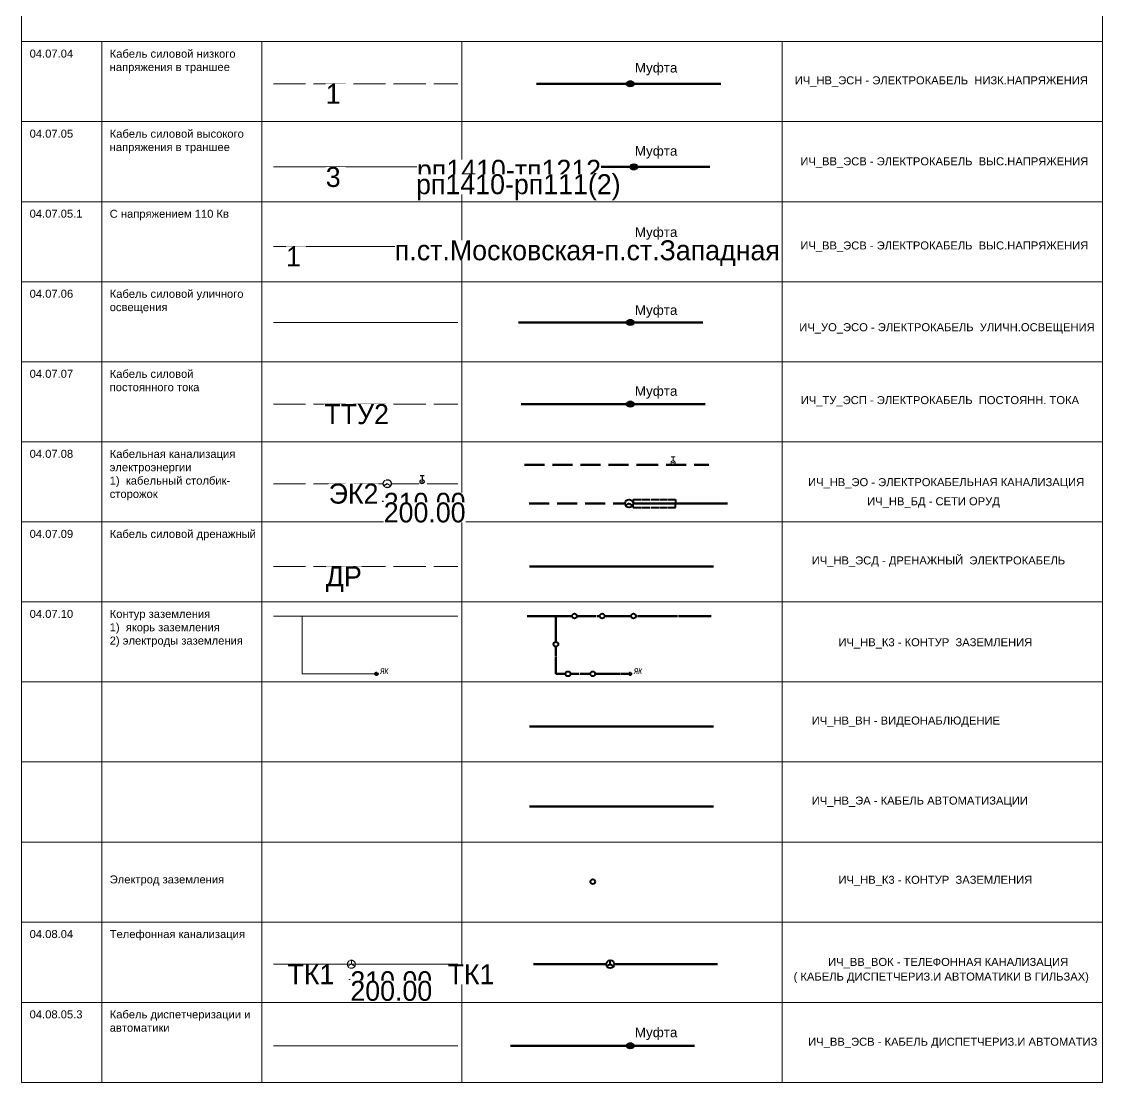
# Paper-space layout 'Электрика.' of a CAD drawing. Header units: metres. Extents: x -797 to -638, y 123 to 410.
# Drawn here: x -797 to -662, y 122.9 to 255.4 of the extents above; entities that cross this region are included whole.
import ezdxf
from ezdxf.enums import TextEntityAlignment as Align

# ---------------------------------------------------------------- set-up
doc = ezdxf.new("R2018")
doc.units = ezdxf.units.M
doc.set_wipeout_variables(frame=1)
for name, pattern in [('ACAD_ISO07W100', [3, 0, -3]), ('DOT', [0.5, 0, -0.5]), ('T_03.LINE', [1, 1, 0]), ('T_04.07.04', [5, 4, -1]), ('T_04.07.07', [5, 4, -1]), ('T_04.07.08', [5, 4, -1]), ('T_04.07.09', [5, 4, -1]), ('T_04.LINE', [1, 1, 0]), ('ИЧ_04.07.08', [6, 2.5, -1, 2.5]), ('ИЧ_04.07.10', [5, 5, 0])]:
    doc.linetypes.add(name, pattern=pattern)
for name, color, linetype, lineweight in [('01_Оформление', 7, 'Continuous', 20), ('17_Кабель Силовой', 10, 'Continuous', 20), ('18_Кабель Связи', 92, 'Continuous', 20), ('ИЧ_ВВ_ВОК', 10, 'Continuous', 60), ('ИЧ_ВВ_ЭСВ', 10, 'Continuous', 60), ('ИЧ_НВ_БД', 10, 'Continuous', 60), ('ИЧ_НВ_ВН', 10, 'Continuous', 60), ('ИЧ_НВ_К3', 10, 'Continuous', 60), ('ИЧ_НВ_ЭА', 10, 'Continuous', 60), ('ИЧ_НВ_ЭО', 10, 'Continuous', 60), ('ИЧ_НВ_ЭП', 10, 'Continuous', 60), ('ИЧ_НВ_ЭСД', 10, 'Continuous', 60), ('ИЧ_НВ_ЭСН', 10, 'Continuous', 60), ('ИЧ_ТУ_ЭСП', 10, 'Continuous', 60), ('ИЧ_УО_ЭСО', 10, 'Continuous', 60), ('Оформление трассы', 7, 'Continuous', 20)]:
    doc.layers.add(name, color=color, linetype=linetype, lineweight=lineweight)
doc.styles.get("Standard").update_dxf_attribs({"font": 'isocpeur.ttf', "width": 1.1})
doc.styles.add('Д-431', font='ARIALNI.TTF')
doc.styles.add('Р-131', font='ARIALN.TTF')
doc.styles.add('Т-132', font='arial.ttf')
doc.linetypes.add('T_04.07.05', pattern='A,4,-0.5,["•",Р-131,S=0.7,R=90,X=0.34,Y=-0.14],-0.5', length=5)
doc.linetypes.add('T_04.07.06', pattern='A,4,-0.5,["%%D",Р-131,S=1.2,R=0,X=-0.3,Y=-1],-0.5', length=5)
doc.linetypes.add('T_04.07.10', pattern='A,4,-0.5,["|",Р-131,S=0.5,R=0,X=-0.07,Y=-0.18],0,["|",Р-131,S=0.5,R=60,X=0.12,Y=-0.15],0.01,["|",Р-131,S=0.5,R=300,X=-0.2,Y=-0.02],-0.5', length=5.01)
doc.linetypes.add('T_04.08.04', pattern='A,4,-0.5,["|",Р-131,S=0.8,R=320,X=-0.27,Y=-0.14],0,["%%D",Р-131,S=0.7,R=0,X=-0.44,Y=-0.3],0.01,["%%D",Р-131,S=0.7,R=0,X=0.06,Y=-0.85],-0.5', length=5.01)
doc.linetypes.add('T_04.08.06', pattern='A,4,-0.55,["•",Р-131,S=0.7,R=90,X=0.3,Y=-0.14],-0.5,["•",Р-131,S=0.7,R=90,X=0.3,Y=-0.14],-0.5,["•",Р-131,S=0.7,R=90,X=0.3,Y=-0.14],-0.45', length=6)
doc.linetypes.add('ИЧ_04.07.06', pattern='A,5,-0.4,[133,ltypeshp.shx,S=0.3,R=0,X=0,Y=0],-1', length=6.4)
doc.linetypes.add('ИЧ_04.08.04', pattern='A,5,-0.8,[133,ltypeshp.shx,S=0.1,R=0,X=-0.495,Y=0.405],1e-06,[130,ltypeshp.shx,S=0.6,R=-45,X=0,Y=0],1e-06,[133,ltypeshp.shx,S=0.1,R=0,X=0.305,Y=-0.395],-0.8', length=6.600002)

# ---------------------------------------------------------------- blocks, each defined once
blk = doc.blocks.new('T_03.32.01')
at = {"color": 0, "linetype": 'ACAD_ISO07W100', "lineweight": 0}
blk.add_wipeout([(0.25, 0), (0.22, 0.12), (0.12, 0.22), (0, 0.25), (-0.13, 0.22), (-0.22, 0.12), (-0.25, 0), (-0.22, -0.13), (-0.13, -0.22), (0, -0.25), (0.12, -0.22), (0.22, -0.13)], dxfattribs=at)
at = {"linetype": 'T_03.LINE', "lineweight": -2}
h = blk.add_hatch(color=0, dxfattribs=at)
h.dxf.hatch_style = 1
h.paths.add_polyline_path([(0.05, 0, 1), (-0.05, 0, 1)])
at = {"color": 0, "linetype": 'T_03.LINE', "lineweight": -2}
blk.add_circle((0, 0), 0.25, dxfattribs=at)
at = {"color": 0, "linetype": 'T_03.LINE', "lineweight": 0}
blk.add_circle((0, 0), 0.05, dxfattribs=at)
blk = doc.blocks.new('*U274')
at = {"color": 0}
blk.add_blockref('T_03.32.01', (0, 0), dxfattribs=at)
at = {"color": 0, "linetype": 'T_04.LINE', "lineweight": -2}
for points in [[(-0.25, 0.75), (0.25, 0.75)], [(0, 0.75), (0, 0.25)]]:
    blk.add_lwpolyline(points, dxfattribs=at)
blk = doc.blocks.new('*U275')
at = {"linetype": 'T_04.LINE', "lineweight": -2}
h = blk.add_hatch(color=256, dxfattribs=at)
h.dxf.hatch_style = 1
h.paths.add_polyline_path([(-0.2, 0, 1), (0.2, 0, 1)])
blk.add_circle((0, 0), 0.2, dxfattribs=at)
at = {"color": 7, "linetype": 'T_04.LINE', "lineweight": -2, "style": 'Д-431'}
blk.add_text('як', height=0.9, dxfattribs=at).set_placement((0.46, 0))
blk = doc.blocks.new('*U276')
blk.add_wipeout([(-0.15, -0.26), (-0.12, -0.27), (-0.09, -0.29), (-0.06, -0.29), (-0.03, -0.3), (0, -0.3), (0.03, -0.3), (0.06, -0.29), (0.09, -0.29), (0.12, -0.28), (0.14, -0.26), (0.17, -0.25), (0.19, -0.23), (0.22, -0.21), (0.24, -0.19), (0.25, -0.16), (0.27, -0.13), (0.28, -0.11), (0.29, -0.08), (0.3, -0.05), (0.3, -0.02), (0.3, 0.01), (0.3, 0.04), (0.29, 0.07), (0.28, 0.1), (0.27, 0.13), (0.26, 0.16), (0.24, 0.18), (0.22, 0.2), (0.2, 0.23), (0.17, 0.24), (0.15, 0.26), (0.12, 0.27), (0.09, 0.29), (0.06, 0.29), (0.03, 0.3), (0, 0.3), (-0.03, 0.3), (-0.06, 0.29), (-0.09, 0.29), (-0.12, 0.28), (-0.14, 0.26), (-0.17, 0.25), (-0.19, 0.23), (-0.22, 0.21), (-0.24, 0.19), (-0.25, 0.16), (-0.27, 0.13), (-0.28, 0.11), (-0.29, 0.08), (-0.3, 0.05), (-0.3, 0.02), (-0.3, -0.01), (-0.3, -0.04), (-0.29, -0.07), (-0.28, -0.1), (-0.27, -0.13), (-0.26, -0.16), (-0.24, -0.18), (-0.22, -0.2), (-0.2, -0.23), (-0.17, -0.24)])
at = {"lineweight": -2}
blk.add_circle((0, 0), 0.3, dxfattribs=at)
blk = doc.blocks.new('*U277')
blk.add_wipeout([(-0.15, -0.26), (-0.12, -0.27), (-0.09, -0.29), (-0.06, -0.29), (-0.03, -0.3), (0, -0.3), (0.03, -0.3), (0.06, -0.29), (0.09, -0.29), (0.12, -0.28), (0.14, -0.26), (0.17, -0.25), (0.19, -0.23), (0.22, -0.21), (0.24, -0.19), (0.25, -0.16), (0.27, -0.13), (0.28, -0.11), (0.29, -0.08), (0.3, -0.05), (0.3, -0.02), (0.3, 0.01), (0.3, 0.04), (0.29, 0.07), (0.28, 0.1), (0.27, 0.13), (0.26, 0.16), (0.24, 0.18), (0.22, 0.2), (0.2, 0.23), (0.17, 0.24), (0.15, 0.26), (0.12, 0.27), (0.09, 0.29), (0.06, 0.29), (0.03, 0.3), (0, 0.3), (-0.03, 0.3), (-0.06, 0.29), (-0.09, 0.29), (-0.12, 0.28), (-0.14, 0.26), (-0.17, 0.25), (-0.19, 0.23), (-0.22, 0.21), (-0.24, 0.19), (-0.25, 0.16), (-0.27, 0.13), (-0.28, 0.11), (-0.29, 0.08), (-0.3, 0.05), (-0.3, 0.02), (-0.3, -0.01), (-0.3, -0.04), (-0.29, -0.07), (-0.28, -0.1), (-0.27, -0.13), (-0.26, -0.16), (-0.24, -0.18), (-0.22, -0.2), (-0.2, -0.23), (-0.17, -0.24)])
at = {"lineweight": -2}
blk.add_circle((0, 0), 0.3, dxfattribs=at)
blk = doc.blocks.new('*U278')
blk.add_wipeout([(-0.15, -0.26), (-0.12, -0.27), (-0.09, -0.29), (-0.06, -0.29), (-0.03, -0.3), (0, -0.3), (0.03, -0.3), (0.06, -0.29), (0.09, -0.29), (0.12, -0.28), (0.14, -0.26), (0.17, -0.25), (0.19, -0.23), (0.22, -0.21), (0.24, -0.19), (0.25, -0.16), (0.27, -0.13), (0.28, -0.11), (0.29, -0.08), (0.3, -0.05), (0.3, -0.02), (0.3, 0.01), (0.3, 0.04), (0.29, 0.07), (0.28, 0.1), (0.27, 0.13), (0.26, 0.16), (0.24, 0.18), (0.22, 0.2), (0.2, 0.23), (0.17, 0.24), (0.15, 0.26), (0.12, 0.27), (0.09, 0.29), (0.06, 0.29), (0.03, 0.3), (0, 0.3), (-0.03, 0.3), (-0.06, 0.29), (-0.09, 0.29), (-0.12, 0.28), (-0.14, 0.26), (-0.17, 0.25), (-0.19, 0.23), (-0.22, 0.21), (-0.24, 0.19), (-0.25, 0.16), (-0.27, 0.13), (-0.28, 0.11), (-0.29, 0.08), (-0.3, 0.05), (-0.3, 0.02), (-0.3, -0.01), (-0.3, -0.04), (-0.29, -0.07), (-0.28, -0.1), (-0.27, -0.13), (-0.26, -0.16), (-0.24, -0.18), (-0.22, -0.2), (-0.2, -0.23), (-0.17, -0.24)])
at = {"lineweight": -2}
blk.add_circle((0, 0), 0.3, dxfattribs=at)
blk = doc.blocks.new('*U279')
blk.add_wipeout([(-0.15, -0.26), (-0.12, -0.27), (-0.09, -0.29), (-0.06, -0.29), (-0.03, -0.3), (0, -0.3), (0.03, -0.3), (0.06, -0.29), (0.09, -0.29), (0.12, -0.28), (0.14, -0.26), (0.17, -0.25), (0.19, -0.23), (0.22, -0.21), (0.24, -0.19), (0.25, -0.16), (0.27, -0.13), (0.28, -0.11), (0.29, -0.08), (0.3, -0.05), (0.3, -0.02), (0.3, 0.01), (0.3, 0.04), (0.29, 0.07), (0.28, 0.1), (0.27, 0.13), (0.26, 0.16), (0.24, 0.18), (0.22, 0.2), (0.2, 0.23), (0.17, 0.24), (0.15, 0.26), (0.12, 0.27), (0.09, 0.29), (0.06, 0.29), (0.03, 0.3), (0, 0.3), (-0.03, 0.3), (-0.06, 0.29), (-0.09, 0.29), (-0.12, 0.28), (-0.14, 0.26), (-0.17, 0.25), (-0.19, 0.23), (-0.22, 0.21), (-0.24, 0.19), (-0.25, 0.16), (-0.27, 0.13), (-0.28, 0.11), (-0.29, 0.08), (-0.3, 0.05), (-0.3, 0.02), (-0.3, -0.01), (-0.3, -0.04), (-0.29, -0.07), (-0.28, -0.1), (-0.27, -0.13), (-0.26, -0.16), (-0.24, -0.18), (-0.22, -0.2), (-0.2, -0.23), (-0.17, -0.24)])
at = {"lineweight": -2}
blk.add_circle((0, 0), 0.3, dxfattribs=at)
blk = doc.blocks.new('*U280')
blk.add_wipeout([(-0.15, -0.26), (-0.12, -0.27), (-0.09, -0.29), (-0.06, -0.29), (-0.03, -0.3), (0, -0.3), (0.03, -0.3), (0.06, -0.29), (0.09, -0.29), (0.12, -0.28), (0.14, -0.26), (0.17, -0.25), (0.19, -0.23), (0.22, -0.21), (0.24, -0.19), (0.25, -0.16), (0.27, -0.13), (0.28, -0.11), (0.29, -0.08), (0.3, -0.05), (0.3, -0.02), (0.3, 0.01), (0.3, 0.04), (0.29, 0.07), (0.28, 0.1), (0.27, 0.13), (0.26, 0.16), (0.24, 0.18), (0.22, 0.2), (0.2, 0.23), (0.17, 0.24), (0.15, 0.26), (0.12, 0.27), (0.09, 0.29), (0.06, 0.29), (0.03, 0.3), (0, 0.3), (-0.03, 0.3), (-0.06, 0.29), (-0.09, 0.29), (-0.12, 0.28), (-0.14, 0.26), (-0.17, 0.25), (-0.19, 0.23), (-0.22, 0.21), (-0.24, 0.19), (-0.25, 0.16), (-0.27, 0.13), (-0.28, 0.11), (-0.29, 0.08), (-0.3, 0.05), (-0.3, 0.02), (-0.3, -0.01), (-0.3, -0.04), (-0.29, -0.07), (-0.28, -0.1), (-0.27, -0.13), (-0.26, -0.16), (-0.24, -0.18), (-0.22, -0.2), (-0.2, -0.23), (-0.17, -0.24)])
at = {"lineweight": -2}
blk.add_circle((0, 0), 0.3, dxfattribs=at)
blk = doc.blocks.new('*U281')
blk.add_wipeout([(-0.15, -0.26), (-0.12, -0.27), (-0.09, -0.29), (-0.06, -0.29), (-0.03, -0.3), (0, -0.3), (0.03, -0.3), (0.06, -0.29), (0.09, -0.29), (0.12, -0.28), (0.14, -0.26), (0.17, -0.25), (0.19, -0.23), (0.22, -0.21), (0.24, -0.19), (0.25, -0.16), (0.27, -0.13), (0.28, -0.11), (0.29, -0.08), (0.3, -0.05), (0.3, -0.02), (0.3, 0.01), (0.3, 0.04), (0.29, 0.07), (0.28, 0.1), (0.27, 0.13), (0.26, 0.16), (0.24, 0.18), (0.22, 0.2), (0.2, 0.23), (0.17, 0.24), (0.15, 0.26), (0.12, 0.27), (0.09, 0.29), (0.06, 0.29), (0.03, 0.3), (0, 0.3), (-0.03, 0.3), (-0.06, 0.29), (-0.09, 0.29), (-0.12, 0.28), (-0.14, 0.26), (-0.17, 0.25), (-0.19, 0.23), (-0.22, 0.21), (-0.24, 0.19), (-0.25, 0.16), (-0.27, 0.13), (-0.28, 0.11), (-0.29, 0.08), (-0.3, 0.05), (-0.3, 0.02), (-0.3, -0.01), (-0.3, -0.04), (-0.29, -0.07), (-0.28, -0.1), (-0.27, -0.13), (-0.26, -0.16), (-0.24, -0.18), (-0.22, -0.2), (-0.2, -0.23), (-0.17, -0.24)])
at = {"lineweight": -2}
blk.add_circle((0, 0), 0.3, dxfattribs=at)
blk = doc.blocks.new('*U283')
blk.add_wipeout([(-0.15, -0.26), (-0.12, -0.27), (-0.09, -0.29), (-0.06, -0.29), (-0.03, -0.3), (0, -0.3), (0.03, -0.3), (0.06, -0.29), (0.09, -0.29), (0.12, -0.28), (0.14, -0.26), (0.17, -0.25), (0.19, -0.23), (0.22, -0.21), (0.24, -0.19), (0.25, -0.16), (0.27, -0.13), (0.28, -0.11), (0.29, -0.08), (0.3, -0.05), (0.3, -0.02), (0.3, 0.01), (0.3, 0.04), (0.29, 0.07), (0.28, 0.1), (0.27, 0.13), (0.26, 0.16), (0.24, 0.18), (0.22, 0.2), (0.2, 0.23), (0.17, 0.24), (0.15, 0.26), (0.12, 0.27), (0.09, 0.29), (0.06, 0.29), (0.03, 0.3), (0, 0.3), (-0.03, 0.3), (-0.06, 0.29), (-0.09, 0.29), (-0.12, 0.28), (-0.14, 0.26), (-0.17, 0.25), (-0.19, 0.23), (-0.22, 0.21), (-0.24, 0.19), (-0.25, 0.16), (-0.27, 0.13), (-0.28, 0.11), (-0.29, 0.08), (-0.3, 0.05), (-0.3, 0.02), (-0.3, -0.01), (-0.3, -0.04), (-0.29, -0.07), (-0.28, -0.1), (-0.27, -0.13), (-0.26, -0.16), (-0.24, -0.18), (-0.22, -0.2), (-0.2, -0.23), (-0.17, -0.24)])
at = {"lineweight": -2}
blk.add_circle((0, 0), 0.3, dxfattribs=at)
blk = doc.blocks.new('ИГО_ОРУД')
at = {"color": 0, "linetype": 'Continuous', "lineweight": -2}
for q in [(-0.43, -0.25), (0.43, -0.25)]:
    blk.add_line((0, 0), q, dxfattribs=at)
blk.add_circle((0, 0), 0.5, dxfattribs=at)
blk.add_wipeout([(0.5, 0), (0.5, 0.05), (0.49, 0.1), (0.48, 0.15), (0.46, 0.19), (0.44, 0.24), (0.42, 0.28), (0.39, 0.32), (0.35, 0.35), (0.32, 0.39), (0.28, 0.42), (0.24, 0.44), (0.19, 0.46), (0.15, 0.48), (0.1, 0.49), (0.05, 0.5), (0, 0.5), (-0.05, 0.5), (-0.1, 0.49), (-0.15, 0.48), (-0.19, 0.46), (-0.24, 0.44), (-0.28, 0.42), (-0.32, 0.39), (-0.35, 0.35), (-0.39, 0.32), (-0.42, 0.28), (-0.44, 0.24), (-0.46, 0.19), (-0.48, 0.15), (-0.49, 0.1), (-0.5, 0.05), (-0.5, 0), (-0.5, -0.05), (-0.49, -0.1), (-0.48, -0.15), (-0.46, -0.19), (-0.44, -0.24), (-0.42, -0.28), (-0.39, -0.32), (-0.35, -0.35), (-0.32, -0.39), (-0.28, -0.42), (-0.24, -0.44), (-0.19, -0.46), (-0.15, -0.48), (-0.1, -0.49), (-0.05, -0.5), (0, -0.5), (0.05, -0.5), (0.1, -0.49), (0.15, -0.48), (0.19, -0.46), (0.24, -0.44), (0.28, -0.42), (0.32, -0.39), (0.35, -0.35), (0.39, -0.32), (0.42, -0.28), (0.44, -0.24), (0.46, -0.19), (0.48, -0.15), (0.49, -0.1), (0.5, -0.05)], dxfattribs=at)
for q in [(-0.43, -0.25), (0.43, -0.25)]:
    blk.add_line((0, 0), q, dxfattribs=at)
blk.add_circle((0, 0), 0.5, dxfattribs=at)
blk = doc.blocks.new('*U288')
h = blk.add_hatch(color=0)
h.dxf.hatch_style = 1
edge = h.paths.add_edge_path()
edge.add_ellipse((0, 0), major_axis=(-0.461, 0), ratio=0.627069, start_angle=0, end_angle=360)
at = {"color": 0}
blk.add_ellipse((0, 0), major_axis=(-0.461, 0), ratio=0.627069, dxfattribs=at)
blk = doc.blocks.new('*U289')
h = blk.add_hatch(color=0)
h.dxf.hatch_style = 1
edge = h.paths.add_edge_path()
edge.add_ellipse((0, 0), major_axis=(-0.461, 0), ratio=0.627069, start_angle=0, end_angle=360)
at = {"color": 0}
blk.add_ellipse((0, 0), major_axis=(-0.461, 0), ratio=0.627069, dxfattribs=at)
blk = doc.blocks.new('*U290')
h = blk.add_hatch(color=0)
h.dxf.hatch_style = 1
edge = h.paths.add_edge_path()
edge.add_ellipse((0, 0), major_axis=(-0.461, 0), ratio=0.627069, start_angle=0, end_angle=360)
at = {"color": 0}
blk.add_ellipse((0, 0), major_axis=(-0.461, 0), ratio=0.627069, dxfattribs=at)
blk = doc.blocks.new('*U291')
h = blk.add_hatch(color=0)
h.dxf.hatch_style = 1
edge = h.paths.add_edge_path()
edge.add_ellipse((0, 0), major_axis=(-0.461, 0), ratio=0.627069, start_angle=0, end_angle=360)
at = {"color": 0}
blk.add_ellipse((0, 0), major_axis=(-0.461, 0), ratio=0.627069, dxfattribs=at)
blk = doc.blocks.new('*U292')
h = blk.add_hatch(color=0)
h.dxf.hatch_style = 1
edge = h.paths.add_edge_path()
edge.add_ellipse((0, 0), major_axis=(-0.461, 0), ratio=0.627069, start_angle=0, end_angle=360)
at = {"color": 0}
blk.add_ellipse((0, 0), major_axis=(-0.461, 0), ratio=0.627069, dxfattribs=at)
blk = doc.blocks.new('*U192')
at = {"color": 0, "linetype": 'T_04.LINE', "lineweight": -2, "flags": 106}
blk.add_attdef('1', text='', height=0.9, dxfattribs=at).set_placement((0, 0), align=Align.MIDDLE_CENTER)
blk = doc.blocks.new('*U193')
at = {"color": 0, "linetype": 'T_04.LINE', "lineweight": -2, "flags": 106}
blk.add_attdef('1', text='', height=0.9, dxfattribs=at).set_placement((0, 0), align=Align.MIDDLE_CENTER)
blk = doc.blocks.new('*U194')
at = {"color": 0, "linetype": 'T_04.LINE', "lineweight": -2, "flags": 106}
blk.add_attdef('1', text='', height=0.9, dxfattribs=at).set_placement((0, 0), align=Align.MIDDLE_CENTER)
blk = doc.blocks.new('*U195')
at = {"color": 0, "linetype": 'T_04.LINE', "lineweight": -2, "flags": 106}
blk.add_attdef('1', text='', height=0.9, dxfattribs=at).set_placement((0, 0), align=Align.MIDDLE_CENTER)
blk = doc.blocks.new('T_04.01.09')
at = {"color": 0, "linetype": 'DOT', "lineweight": 0, "ltscale": 10}
blk.add_wipeout([(-0.1, 0.49), (-0.19, 0.46), (-0.28, 0.42), (-0.35, 0.35), (-0.42, 0.28), (-0.46, 0.19), (-0.49, 0.1), (-0.5, 0), (-0.49, -0.1), (-0.46, -0.19), (-0.42, -0.28), (-0.35, -0.35), (-0.28, -0.42), (-0.19, -0.46), (-0.1, -0.49), (0, -0.5), (0.1, -0.49), (0.19, -0.46), (0.28, -0.42), (0.35, -0.35), (0.42, -0.28), (0.46, -0.19), (0.49, -0.1), (0.5, 0), (0.49, 0.1), (0.46, 0.19), (0.42, 0.28), (0.35, 0.35), (0.28, 0.42), (0.19, 0.46), (0.1, 0.49), (0, 0.5)], dxfattribs=at)
at = {"color": 0, "linetype": 'T_04.LINE', "lineweight": -2}
blk.add_lwpolyline([(0.43, -0.25), (0, 0), (-0.43, -0.25)], dxfattribs=at)
blk.add_circle((0, 0), 0.5, dxfattribs=at)
blk = doc.blocks.new('*U196')
at = {"color": 0, "linetype": 'T_04.LINE', "lineweight": -2}
blk.add_line((-0.64, -2.19), (2.86, -2.19), dxfattribs=at)
at = {"color": 0, "linetype": 'T_04.LINE', "lineweight": -2, "oblique": 10, "flags": 104}
for tag, p in [('Z', (-0.44, -1.14)), ('Z1', (-0.44, -2.34)), ('Z2', (-0.44, -3.39)), ('Z3', (-0.44, -4.44))]:
    blk.add_attdef(tag, text='', height=0.9, dxfattribs=at).set_placement(p, align=Align.TOP_LEFT)
at = {"color": 0, "linetype": 'T_04.LINE', "lineweight": -2}
blk.add_blockref('T_04.01.09', (0, 0), dxfattribs=at)
blk = doc.blocks.new('*U197')
at = {"color": 0, "linetype": 'T_04.LINE', "lineweight": -2}
for points in [[(-0.25, 0.75), (0.25, 0.75)], [(0, 0.75), (0, 0.25)]]:
    blk.add_lwpolyline(points, dxfattribs=at)
at = {"color": 0}
blk.add_blockref('T_03.32.01', (0, 0), dxfattribs=at)
blk = doc.blocks.new('*U198')
at = {"linetype": 'T_04.LINE', "lineweight": -2}
h = blk.add_hatch(color=256, dxfattribs=at)
h.dxf.hatch_style = 1
h.paths.add_polyline_path([(-0.2, 0, 1), (0.2, 0, 1)])
blk.add_circle((0, 0), 0.2, dxfattribs=at)
at = {"color": 7, "linetype": 'T_04.LINE', "lineweight": -2, "style": 'Д-431'}
blk.add_text('як', height=0.9, dxfattribs=at).set_placement((0.46, 0))
blk = doc.blocks.new('*U199')
at = {"color": 0, "linetype": 'T_04.LINE', "lineweight": -2, "flags": 106}
blk.add_attdef('1', text='', height=0.9, dxfattribs=at).set_placement((0, 0), align=Align.MIDDLE_CENTER)
blk = doc.blocks.new('*U200')
at = {"color": 0, "linetype": 'T_04.LINE', "lineweight": -2, "flags": 106}
blk.add_attdef('1', text='', height=0.9, dxfattribs=at).set_placement((0, 0), align=Align.MIDDLE_CENTER)
blk = doc.blocks.new('*U201')
at = {"color": 0, "linetype": 'T_04.LINE', "lineweight": -2, "flags": 106}
blk.add_attdef('1', text='', height=0.9, dxfattribs=at).set_placement((0, 0), align=Align.MIDDLE_CENTER)
blk = doc.blocks.new('*U202')
at = {"color": 0, "linetype": 'T_04.LINE', "lineweight": -2, "flags": 106}
blk.add_attdef('1', text='', height=0.9, dxfattribs=at).set_placement((0, 0), align=Align.MIDDLE_CENTER)
blk = doc.blocks.new('*U203')
at = {"color": 0, "linetype": 'T_04.LINE', "lineweight": -2, "flags": 106}
blk.add_attdef('1', text='', height=0.9, dxfattribs=at).set_placement((0, 0), align=Align.MIDDLE_CENTER)
blk = doc.blocks.new('*U238')
at = {"layer": '01_Оформление'}
for p, q in [((-0.82, 90.02), (-0.82, 0.02)), ((24.18, 90.02), (24.18, 0.02))]:
    blk.add_line(p, q, dxfattribs=at)
at = {"layer": '17_Кабель Силовой', "linetype": 'T_04.07.04', "flags": 128}
blk.add_lwpolyline([(0.65, 84.76), (23.65, 84.76)], dxfattribs=at)
at = {"layer": '17_Кабель Силовой', "linetype": 'T_04.07.05', "flags": 128}
for points in [[(0.65, 74.37), (23.65, 74.37)], [(0.65, 64.44), (23.65, 64.44)]]:
    blk.add_lwpolyline(points, dxfattribs=at)
at = {"layer": '17_Кабель Силовой', "linetype": 'T_04.07.06', "flags": 128}
blk.add_lwpolyline([(0.65, 54.93), (23.65, 54.93)], dxfattribs=at)
at = {"layer": '17_Кабель Силовой', "linetype": 'T_04.07.07', "flags": 128}
blk.add_lwpolyline([(0.65, 44.74), (23.65, 44.74)], dxfattribs=at)
at = {"layer": '17_Кабель Силовой', "linetype": 'T_04.07.08'}
blk.add_lwpolyline([(0.65, 34.8), (14.85, 34.8), (23.65, 34.8)], dxfattribs=at)
at = {"layer": '17_Кабель Силовой', "linetype": 'T_04.07.09', "flags": 128}
blk.add_lwpolyline([(0.65, 24.47), (23.65, 24.47)], dxfattribs=at)
at = {"layer": '17_Кабель Силовой', "linetype": 'T_04.07.10'}
blk.add_lwpolyline([(0.65, 18.26), (4.24, 18.26), (23.65, 18.26)], dxfattribs=at)
at = {"layer": '17_Кабель Силовой', "linetype": 'T_04.07.10', "flags": 128}
blk.add_lwpolyline([(4.24, 18.26), (4.24, 11.04), (13.5, 11.04)], dxfattribs=at)
ref = blk.add_blockref('*U192', (7.17, 84.76))
lines = blk.add_mtext('1', dxfattribs={"color": 0, "linetype": 'T_04.LINE', "lineweight": -2, "insert": (7.17, 84.76), "char_height": 2.5, "attachment_point": 1, "bg_fill": 3, "box_fill_scale": 1, "bg_fill_color": 256, "bg_fill_transparency": 0})
ref.add_attrib('1', '', (7.17, 84.76), dxfattribs={"flags": 104}).embed_mtext(lines)
ref = blk.add_blockref('*U193', (7.17, 74.37))
lines = blk.add_mtext('3', dxfattribs={"color": 0, "linetype": 'T_04.LINE', "lineweight": -2, "insert": (7.17, 74.37), "char_height": 2.5, "attachment_point": 1, "bg_fill": 3, "box_fill_scale": 1, "bg_fill_color": 256, "bg_fill_transparency": 0})
ref.add_attrib('1', '', (7.17, 74.37), dxfattribs={"flags": 104}).embed_mtext(lines)
ref = blk.add_blockref('*U199', (18.56, 75.26))
lines = blk.add_mtext('рп1410-тп1212', dxfattribs={"color": 0, "linetype": 'T_04.LINE', "lineweight": -2, "insert": (18.56, 75.26), "char_height": 2.5, "attachment_point": 1, "bg_fill": 3, "box_fill_scale": 1, "bg_fill_color": 256, "bg_fill_transparency": 0})
ref.add_attrib('1', '', (18.56, 75.26), dxfattribs={"flags": 104}).embed_mtext(lines)
ref = blk.add_blockref('*U200', (18.45, 73.46))
lines = blk.add_mtext('рп1410-рп111(2)', dxfattribs={"color": 0, "linetype": 'T_04.LINE', "lineweight": -2, "insert": (18.45, 73.46), "char_height": 2.5, "attachment_point": 1, "bg_fill": 3, "box_fill_scale": 1, "bg_fill_color": 256, "bg_fill_transparency": 0})
ref.add_attrib('1', '', (18.45, 73.46), dxfattribs={"flags": 104}).embed_mtext(lines)
ref = blk.add_blockref('*U194', (15.8, 65.21))
lines = blk.add_mtext('п.ст.Московская-п.ст.Западная', dxfattribs={"color": 0, "linetype": 'T_04.LINE', "lineweight": -2, "insert": (15.8, 65.21), "char_height": 2.5, "attachment_point": 1, "bg_fill": 3, "box_fill_scale": 1, "bg_fill_color": 256, "bg_fill_transparency": 0})
ref.add_attrib('1', '', (15.8, 65.21), dxfattribs={"flags": 104}).embed_mtext(lines)
ref = blk.add_blockref('*U195', (2.21, 64.44))
lines = blk.add_mtext('1', dxfattribs={"color": 0, "linetype": 'T_04.LINE', "lineweight": -2, "insert": (2.21, 64.44), "char_height": 2.5, "attachment_point": 1, "bg_fill": 3, "box_fill_scale": 1, "bg_fill_color": 256, "bg_fill_transparency": 0})
ref.add_attrib('1', '', (2.21, 64.44), dxfattribs={"flags": 104}).embed_mtext(lines)
ref = blk.add_blockref('*U201', (6.99, 44.74))
lines = blk.add_mtext('ТТУ2', dxfattribs={"color": 0, "linetype": 'T_04.LINE', "lineweight": -2, "insert": (6.99, 44.74), "char_height": 2.5, "attachment_point": 1, "bg_fill": 3, "box_fill_scale": 1, "bg_fill_color": 256, "bg_fill_transparency": 0})
ref.add_attrib('1', '', (6.99, 44.74), dxfattribs={"flags": 104}).embed_mtext(lines)
ref = blk.add_blockref('*U203', (7.18, 24.47))
lines = blk.add_mtext('ДР', dxfattribs={"color": 0, "linetype": 'T_04.LINE', "lineweight": -2, "insert": (7.18, 24.47), "char_height": 2.5, "attachment_point": 1, "bg_fill": 3, "box_fill_scale": 1, "bg_fill_color": 256, "bg_fill_transparency": 0})
ref.add_attrib('1', '', (7.18, 24.47), dxfattribs={"flags": 104}).embed_mtext(lines)
blk.add_blockref('*U198', (13.5, 11.04))
ref = blk.add_blockref('*U196', (14.85, 34.8))
lines = blk.add_mtext('210.00', dxfattribs={"color": 0, "linetype": 'T_04.LINE', "lineweight": -2, "insert": (14.41, 33.66), "char_height": 2.5, "attachment_point": 1, "bg_fill": 3, "box_fill_scale": 1, "bg_fill_color": 256, "bg_fill_transparency": 0})
ref.add_attrib('Z', '', (14.41, 33.66), dxfattribs={"flags": 104}).embed_mtext(lines)
lines = blk.add_mtext('200.00', dxfattribs={"color": 0, "linetype": 'T_04.LINE', "lineweight": -2, "insert": (14.41, 32.46), "char_height": 2.5, "attachment_point": 1, "bg_fill": 3, "box_fill_scale": 1, "bg_fill_color": 256, "bg_fill_transparency": 0})
ref.add_attrib('Z1', '', (14.41, 32.46), dxfattribs={"flags": 104}).embed_mtext(lines)
blk.add_blockref('*U197', (19.2, 35.05))
ref = blk.add_blockref('*U202', (7.54, 34.8), dxfattribs=dict(rotation=0.009079183171744191))
lines = blk.add_mtext('ЭК2', dxfattribs={"color": 0, "linetype": 'T_04.LINE', "lineweight": -2, "insert": (7.54, 34.8), "char_height": 2.5, "attachment_point": 1, "rotation": 0.0091, "bg_fill": 3, "box_fill_scale": 1, "bg_fill_color": 256, "bg_fill_transparency": 0})
ref.add_attrib('1', '', (7.54, 34.8), dxfattribs={"flags": 38}).embed_mtext(lines)
blk = doc.blocks.new('*U237')
at = {"layer": '01_Оформление', "char_height": 1, "width": 18, "attachment_point": 1, "style": 'Т-132'}
for s, insert in [('ЛЭП низкого напряжения на  столбах ', (0.82, 83.84)), ('Переход от воздушных ЛЭП к кабельным подземным ЛЭП', (0.82, 73.84)), ('Кабель силовой низкого напряжения в траншее', (0.82, 58.84)), ('Кабель силовой высокого напряжения в траншее', (0.82, 48.84)), ('C напряжением 110 Кв', (0.82, 38.84)), ('Кабель силовой уличного освещения', (0.82, 28.84)), ('Кабель силовой постоянного тока', (0.82, 18.84)), ('Кабельная канализация электроэнергии \\P1)  кабельный столбик- сторожок', (0.82, 8.84)), ('Кабель силовой дренажный', (0.82, -1.16))]:
    blk.add_mtext(s, dxfattribs=dict(at, insert=insert))
blk = doc.blocks.new('ИГО_Связь')
at = {"color": 0, "linetype": 'Continuous', "lineweight": -2}
for q in [(0, 0.5), (-0.43, -0.25), (0.43, -0.25)]:
    blk.add_line((0, 0), q, dxfattribs=at)
blk.add_circle((0, 0), 0.5, dxfattribs=at)
blk.add_wipeout([(0.5, 0), (0.5, 0.05), (0.49, 0.1), (0.48, 0.15), (0.46, 0.19), (0.44, 0.24), (0.42, 0.28), (0.39, 0.32), (0.35, 0.35), (0.32, 0.39), (0.28, 0.42), (0.24, 0.44), (0.19, 0.46), (0.15, 0.48), (0.1, 0.49), (0.05, 0.5), (0, 0.5), (-0.05, 0.5), (-0.1, 0.49), (-0.15, 0.48), (-0.19, 0.46), (-0.24, 0.44), (-0.28, 0.42), (-0.32, 0.39), (-0.35, 0.35), (-0.39, 0.32), (-0.42, 0.28), (-0.44, 0.24), (-0.46, 0.19), (-0.48, 0.15), (-0.49, 0.1), (-0.5, 0.05), (-0.5, 0), (-0.5, -0.05), (-0.49, -0.1), (-0.48, -0.15), (-0.46, -0.19), (-0.44, -0.24), (-0.42, -0.28), (-0.39, -0.32), (-0.35, -0.35), (-0.32, -0.39), (-0.28, -0.42), (-0.24, -0.44), (-0.19, -0.46), (-0.15, -0.48), (-0.1, -0.49), (-0.05, -0.5), (0, -0.5), (0.05, -0.5), (0.1, -0.49), (0.15, -0.48), (0.19, -0.46), (0.24, -0.44), (0.28, -0.42), (0.32, -0.39), (0.35, -0.35), (0.39, -0.32), (0.42, -0.28), (0.44, -0.24), (0.46, -0.19), (0.48, -0.15), (0.49, -0.1), (0.5, -0.05)], dxfattribs=at)
for q in [(0, 0.5), (-0.43, -0.25), (0.43, -0.25)]:
    blk.add_line((0, 0), q, dxfattribs=at)
blk.add_circle((0, 0), 0.5, dxfattribs=at)
blk = doc.blocks.new('*U372')
h = blk.add_hatch(color=0)
h.dxf.hatch_style = 1
edge = h.paths.add_edge_path()
edge.add_ellipse((0, 0), major_axis=(-0.461, 0), ratio=0.627069, start_angle=0, end_angle=360)
at = {"color": 0}
blk.add_ellipse((0, 0), major_axis=(-0.461, 0), ratio=0.627069, dxfattribs=at)
blk = doc.blocks.new('*U374')
at = {"color": 0, "linetype": 'T_04.LINE', "lineweight": -2, "flags": 106}
blk.add_attdef('ТК', text='', height=0.9, dxfattribs=at).set_placement((0, 0), align=Align.MIDDLE_CENTER)
blk = doc.blocks.new('*U375')
at = {"color": 0, "linetype": 'T_04.LINE', "lineweight": -2, "flags": 106}
blk.add_attdef('ТК', text='', height=0.9, dxfattribs=at).set_placement((0, 0), align=Align.MIDDLE_CENTER)
blk = doc.blocks.new('T_04.01.10')
at = {"color": 0, "linetype": 'DOT', "lineweight": 0, "ltscale": 10}
blk.add_wipeout([(-0.1, 0.49), (-0.19, 0.46), (-0.28, 0.42), (-0.35, 0.35), (-0.42, 0.28), (-0.46, 0.19), (-0.49, 0.1), (-0.5, 0), (-0.49, -0.1), (-0.46, -0.19), (-0.42, -0.28), (-0.35, -0.35), (-0.28, -0.42), (-0.19, -0.46), (-0.1, -0.49), (0, -0.5), (0.1, -0.49), (0.19, -0.46), (0.28, -0.42), (0.35, -0.35), (0.42, -0.28), (0.46, -0.19), (0.49, -0.1), (0.5, 0), (0.49, 0.1), (0.46, 0.19), (0.42, 0.28), (0.35, 0.35), (0.28, 0.42), (0.19, 0.46), (0.1, 0.49), (0, 0.5)], dxfattribs=at)
at = {"color": 0, "linetype": 'T_04.LINE', "lineweight": -2}
for points in [[(0, 0), (-0.43, -0.25)], [(0, 0.5), (0, 0)], [(0.43, -0.25), (0, 0)]]:
    blk.add_lwpolyline(points, dxfattribs=at)
blk.add_circle((0, 0), 0.5, dxfattribs=at)
blk = doc.blocks.new('*U376')
at = {"color": 0, "linetype": 'T_04.LINE', "lineweight": -2}
blk.add_line((-0.33, -1.91), (3.17, -1.91), dxfattribs=at)
at = {"color": 0, "linetype": 'T_04.LINE', "lineweight": -2, "oblique": 10, "flags": 104}
for tag, p in [('Z', (-0.13, -0.86)), ('Z1', (-0.13, -2.06)), ('Z2', (-0.13, -3.11)), ('Z3', (-0.13, -4.16))]:
    blk.add_attdef(tag, text='', height=0.9, dxfattribs=at).set_placement(p, align=Align.TOP_LEFT)
at = {"color": 0, "linetype": 'T_04.LINE', "lineweight": -2}
blk.add_blockref('T_04.01.10', (0, 0), dxfattribs=at)
blk = doc.blocks.new('*U373')
at = {"linetype": 'T_04.08.06', "flags": 128}
blk.add_lwpolyline([(1.47, 4.58), (24.47, 4.58)], dxfattribs=at)
at = {"lineweight": 20}
ref = blk.add_blockref('*U376', (11.19, 14.76), dxfattribs=at)
lines = blk.add_mtext('210.00', dxfattribs={"color": 0, "linetype": 'T_04.LINE', "lineweight": -2, "insert": (11.06, 13.89), "char_height": 2.5, "attachment_point": 1, "bg_fill": 3, "box_fill_scale": 1, "bg_fill_color": 256, "bg_fill_transparency": 0})
ref.add_attrib('Z', '', (11.06, 13.89), dxfattribs={"flags": 104}).embed_mtext(lines)
lines = blk.add_mtext('200.00', dxfattribs={"color": 0, "linetype": 'T_04.LINE', "lineweight": -2, "insert": (11.06, 12.69), "char_height": 2.5, "attachment_point": 1, "bg_fill": 3, "box_fill_scale": 1, "bg_fill_color": 256, "bg_fill_transparency": 0})
ref.add_attrib('Z1', '', (11.06, 12.69), dxfattribs={"flags": 104}).embed_mtext(lines)
ref = blk.add_blockref('*U375', (3.21, 14.76), dxfattribs=at)
lines = blk.add_mtext('ТК1', dxfattribs={"color": 0, "linetype": 'T_04.LINE', "lineweight": -2, "insert": (3.21, 14.76), "char_height": 2.5, "attachment_point": 1, "bg_fill": 3, "box_fill_scale": 1, "bg_fill_color": 256, "bg_fill_transparency": 0})
ref.add_attrib('ТК', '', (3.21, 14.76), dxfattribs={"flags": 104}).embed_mtext(lines)
ref = blk.add_blockref('*U374', (23.21, 14.76), dxfattribs=at)
lines = blk.add_mtext('ТК1', dxfattribs={"color": 0, "linetype": 'T_04.LINE', "lineweight": -2, "insert": (23.21, 14.76), "char_height": 2.5, "attachment_point": 1, "bg_fill": 3, "box_fill_scale": 1, "bg_fill_color": 256, "bg_fill_transparency": 0})
ref.add_attrib('ТК', '', (23.21, 14.76), dxfattribs={"flags": 104}).embed_mtext(lines)
at = {"linetype": 'T_04.08.04'}
blk.add_lwpolyline([(1.47, 14.76), (11.19, 14.76), (24.47, 14.76)], dxfattribs=at)

psp = doc.layouts.new('Электрика.')

# ---------------------------------------------------------------- linework, layer by layer
at = {"layer": '01_Оформление'}
for p, q in [((-662.03, 367.95), (-662.03, 122.92)), ((-797.03, 307.95), (-797.03, 122.92)), ((-797.03, 252.95), (-662.03, 252.95)), ((-787.03, 252.95), (-787.03, 122.92)), ((-702.03, 252.95), (-702.03, 122.92)), ((-797.03, 242.95), (-662.03, 242.95)), ((-797.03, 232.95), (-662.03, 232.95)), ((-797.03, 222.95), (-662.03, 222.95)), ((-797.03, 212.95), (-662.03, 212.95)), ((-797.03, 202.95), (-662.03, 202.95)), ((-797.03, 192.95), (-662.03, 192.95)), ((-797.03, 182.95), (-662.03, 182.95)), ((-797.03, 172.95), (-662.03, 172.95)), ((-797.03, 152.95), (-662.03, 152.95)), ((-797.03, 142.95), (-662.03, 142.95)), ((-797.03, 142.95), (-662.03, 142.95)), ((-797.03, 132.92), (-662.03, 132.92)), ((-797.03, 122.92), (-662.03, 122.92))]:
    psp.add_line(p, q, dxfattribs=at)
at = {"layer": 'ИЧ_ВВ_ВОК', "linetype": 'ИЧ_04.08.04'}
psp.add_lwpolyline([(-733.1, 137.68), (-723.38, 137.68), (-710.1, 137.68)], dxfattribs=at)
at = {"layer": 'ИЧ_ВВ_ЭСВ', "flags": 128}
for points in [[(-734.06, 237.29), (-711.06, 237.29)], [(-733.96, 227.36), (-710.96, 227.36)], [(-735.96, 127.5), (-712.96, 127.5)]]:
    psp.add_lwpolyline(points, dxfattribs=at)
at = {"layer": 'ИЧ_НВ_БД', "linetype": 'ИЧ_04.07.08'}
psp.add_lwpolyline([(-733.62, 195.25), (-721.15, 195.25)], dxfattribs=at)
at = {"layer": 'ИЧ_НВ_БД'}
psp.add_lwpolyline([(-721.15, 195.25), (-708.85, 195.25)], dxfattribs=at)
at = {"layer": 'ИЧ_НВ_К3', "linetype": 'ИЧ_04.07.10'}
psp.add_lwpolyline([(-733.88, 181.18), (-730.29, 181.18), (-710.88, 181.18)], dxfattribs=at)
at = {"layer": 'ИЧ_НВ_К3', "linetype": 'ИЧ_04.07.10', "flags": 128}
psp.add_lwpolyline([(-730.29, 181.18), (-730.29, 173.96), (-721.02, 173.96)], dxfattribs=at)
at = {"layer": 'ИЧ_НВ_ЭА', "flags": 128}
psp.add_lwpolyline([(-733.6, 157.39), (-710.6, 157.39)], dxfattribs=at)
at = {"layer": 'ИЧ_НВ_ЭО', "linetype": 'ИЧ_04.07.08'}
psp.add_lwpolyline([(-734.21, 200.08), (-720.01, 200.08), (-711.21, 200.08)], dxfattribs=at)
at = {"layer": 'ИЧ_НВ_ЭП', "linetype": 'T_04.LINE', "lineweight": 40}
for p, q in [((-720.65, 195.75), (-720.65, 195.25)), ((-720.65, 195.75), (-715.36, 195.75)), ((-715.36, 195.75), (-715.36, 195.25)), ((-720.65, 194.75), (-720.65, 195.25)), ((-720.65, 194.75), (-715.36, 194.75)), ((-715.36, 194.75), (-715.36, 195.25))]:
    psp.add_line(p, q, dxfattribs=at)
at = {"layer": 'ИЧ_НВ_ЭСД', "flags": 128}
psp.add_lwpolyline([(-733.6, 187.39), (-710.6, 187.39)], dxfattribs=at)
at = {"layer": 'ИЧ_НВ_ЭСН', "flags": 128}
psp.add_lwpolyline([(-732.71, 247.68), (-709.71, 247.68)], dxfattribs=at)
at = {"layer": 'ИЧ_ТУ_ЭСП', "flags": 128}
psp.add_lwpolyline([(-734.65, 207.66), (-711.65, 207.66)], dxfattribs=at)
at = {"layer": 'ИЧ_УО_ЭСО', "linetype": 'ИЧ_04.07.06', "flags": 128}
psp.add_lwpolyline([(-734.95, 217.86), (-711.95, 217.86)], dxfattribs=at)

# ---------------------------------------------------------------- block references
at = {"layer": '01_Оформление'}
psp.add_blockref('*U237', (-786.85, 193.1), dxfattribs=at)
at = {"layer": 'ИЧ_ВВ_ЭСВ', "rotation": 180}
for name, p in [('*U289', (-720.55, 237.29)), ('*U290', (-721, 227.36)), ('*U372', (-721, 127.5))]:
    psp.add_blockref(name, p, dxfattribs=at)
at = {"layer": 'ИЧ_НВ_К3', "lineweight": 20}
psp.add_blockref('*U275', (-721.02, 173.96), dxfattribs=at)
at = {"layer": 'ИЧ_НВ_К3', "lineweight": 40}
psp.add_blockref('*U283', (-725.69, 147.99), dxfattribs=at)
at = {"layer": 'ИЧ_НВ_ЭСН', "rotation": 180}
psp.add_blockref('*U288', (-721, 247.68), dxfattribs=at)
at = {"layer": 'ИЧ_ТУ_ЭСП', "rotation": 180}
psp.add_blockref('*U292', (-721, 207.66), dxfattribs=at)
at = {"layer": 'ИЧ_УО_ЭСО', "linetype": 'ИЧ_04.07.06', "rotation": 180}
psp.add_blockref('*U291', (-721, 217.86), dxfattribs=at)

# ---------------------------------------------------------------- texts
at = {"layer": '01_Оформление', "char_height": 1, "attachment_point": 1, "style": 'Т-132'}
for s, insert, width in [('04.07.04', (-796.03, 251.95), 8), ('04.07.05', (-796.03, 241.95), 8), ('04.07.05.1', (-796.03, 231.95), 8), ('04.07.06', (-796.03, 221.95), 8), ('04.07.07', (-796.03, 211.95), 8), ('04.07.08', (-796.03, 201.95), 8), ('04.07.09', (-796.03, 191.95), 8), ('04.07.10', (-796.03, 181.95), 8), ('Контур заземления\\P1)  якорь заземления\\P2) электроды заземления', (-786.03, 181.95), 18), ('04.08.04', (-796.03, 141.95), 8), ('Телефонная канализация', (-786.03, 141.95), 18), ('04.08.05.3', (-796.03, 131.92), 8), ('Кабель диспетчеризации и автоматики', (-786.03, 131.92), 18)]:
    psp.add_mtext(s, dxfattribs=dict(at, insert=insert, width=width))
at = {"layer": '01_Оформление', "insert": (-786.03, 148.78), "char_height": 1, "attachment_point": 1, "style": 'Т-132'}
psp.add_mtext('Электрод заземления', dxfattribs=at)
at = {"layer": 'ИЧ_ВВ_ВОК', "linetype": 'ИЧ_04.08.04', "style": 'Т-132'}
for s, p in [('ИЧ_ВВ_ВОК - ТЕЛЕФОННАЯ КАНАЛИЗАЦИЯ', (-696.29, 137.47)), ('( КАБЕЛЬ ДИСПЕТЧЕРИЗ.И АВТОМАТИКИ В ГИЛЬЗАХ)', (-700.6, 135.64))]:
    psp.add_text(s, height=1, dxfattribs=at).set_placement(p)
at = {"layer": 'ИЧ_ВВ_ЭСВ', "style": 'Т-132'}
for s, p in [('ИЧ_ВВ_ЭСВ - ЭЛЕКТРОКАБЕЛЬ  ВЫС.НАПРЯЖЕНИЯ', (-699.76, 237.49)), ('ИЧ_ВВ_ЭСВ - ЭЛЕКТРОКАБЕЛЬ  ВЫС.НАПРЯЖЕНИЯ', (-699.76, 226.98)), ('ИЧ_ВВ_ЭСВ - КАБЕЛЬ ДИСПЕТЧЕРИЗ.И АВТОМАТИЗ', (-698.78, 127.5))]:
    psp.add_text(s, height=1, dxfattribs=at).set_placement(p)
at = {"layer": 'ИЧ_НВ_БД', "style": 'Т-132'}
psp.add_text('ИЧ_НВ_БД - СЕТИ ОРУД', height=1, dxfattribs=at).set_placement((-691.41, 195.02))
at = {"layer": 'ИЧ_НВ_ВН', "style": 'Т-132'}
psp.add_text('ИЧ_НВ_ВН - ВИДЕОНАБЛЮДЕНИЕ', height=1, dxfattribs=at).set_placement((-698.34, 167.63))
at = {"layer": 'ИЧ_НВ_К3', "linetype": 'ИЧ_04.07.10', "style": 'Т-132'}
psp.add_text('ИЧ_НВ_К3 - КОНТУР  ЗАЗЕМЛЕНИЯ', height=1, dxfattribs=at).set_placement((-695, 177.41))
at = {"layer": 'ИЧ_НВ_К3', "style": 'Т-132'}
psp.add_text('ИЧ_НВ_К3 - КОНТУР  ЗАЗЕМЛЕНИЯ', height=1, dxfattribs=at).set_placement((-695, 147.73))
at = {"layer": 'ИЧ_НВ_ЭА', "style": 'Т-132'}
psp.add_text('ИЧ_НВ_ЭА - КАБЕЛЬ АВТОМАТИЗАЦИИ', height=1, dxfattribs=at).set_placement((-698.34, 157.63))
at = {"layer": 'ИЧ_НВ_ЭО', "linetype": 'ИЧ_04.07.08', "style": 'Т-132'}
psp.add_text('ИЧ_НВ_ЭО - ЭЛЕКТРОКАБЕЛЬНАЯ КАНАЛИЗАЦИЯ', height=1, dxfattribs=at).set_placement((-698.8, 197.41))
at = {"layer": 'ИЧ_НВ_ЭСД', "style": 'Т-132'}
psp.add_text('ИЧ_НВ_ЭСД - ДРЕНАЖНЫЙ  ЭЛЕКТРОКАБЕЛЬ', height=1, dxfattribs=at).set_placement((-698.34, 187.63))
at = {"layer": 'ИЧ_НВ_ЭСН', "style": 'Т-132'}
psp.add_text('ИЧ_НВ_ЭСН - ЭЛЕКТРОКАБЕЛЬ  НИЗК.НАПРЯЖЕНИЯ', height=1, dxfattribs=at).set_placement((-700.46, 247.61))
at = {"layer": 'ИЧ_ТУ_ЭСП', "style": 'Т-132'}
psp.add_text('ИЧ_ТУ_ЭСП - ЭЛЕКТРОКАБЕЛЬ  ПОСТОЯНН. ТОКА', height=1, dxfattribs=at).set_placement((-699.7, 207.66))
at = {"layer": 'ИЧ_УО_ЭСО', "linetype": 'ИЧ_04.07.06', "style": 'Т-132'}
psp.add_text('ИЧ_УО_ЭСО - ЭЛЕКТРОКАБЕЛЬ  УЛИЧН.ОСВЕЩЕНИЯ', height=1, dxfattribs=at).set_placement((-699.89, 216.77))
at = {"layer": 'Оформление трассы', "style": 'Т-132'}
for p in [(-720.43, 249.09), (-720.43, 238.7), (-720.43, 228.55), (-720.43, 218.81), (-720.43, 208.7), (-720.43, 128.57)]:
    psp.add_text('Муфта', height=1.2, dxfattribs=at).set_placement(p)

# ---------------------------------------------------------------- next in the draw order: block references
at = {"layer": '17_Кабель Силовой', "color": 7, "linetype": 'ByBlock'}
psp.add_blockref('*U274', (-715.66, 200.33), dxfattribs=at)
at = {"layer": 'ИЧ_ВВ_ВОК', "lineweight": 40}
psp.add_blockref('ИГО_Связь', (-723.51, 137.68), dxfattribs=at)
at = {"layer": 'ИЧ_НВ_К3', "lineweight": 40}
for name, p in [('*U276', (-727.98, 181.18)), ('*U277', (-724.52, 181.18)), ('*U278', (-720.61, 181.18)), ('*U279', (-730.29, 177.66)), ('*U280', (-728.78, 173.96)), ('*U281', (-725.69, 173.96))]:
    psp.add_blockref(name, p, dxfattribs=at)

# ---------------------------------------------------------------- next in the draw order: block references
psp.add_blockref('*U238', (-766.21, 162.92))

# ---------------------------------------------------------------- next in the draw order: linework, layer by layer
at = {"lineweight": 20}
for p, q in [((-767.03, 162.95), (-767.03, 122.92)), ((-742.03, 162.95), (-742.03, 122.92))]:
    psp.add_line(p, q, dxfattribs=at)
at = {"layer": '01_Оформление'}
psp.add_line((-797.03, 162.95), (-662.03, 162.95), dxfattribs=at)
at = {"layer": 'ИЧ_НВ_ВН', "flags": 128}
psp.add_lwpolyline([(-733.6, 167.39), (-710.6, 167.39)], dxfattribs=at)

# ---------------------------------------------------------------- next in the draw order: block references
at = {"layer": 'ИЧ_НВ_БД', "lineweight": 40}
psp.add_blockref('ИГО_ОРУД', (-721.15, 195.25), dxfattribs=at)

# ---------------------------------------------------------------- next in the draw order: block references
at = {"layer": '18_Кабель Связи', "linetype": 'T_04.08.06'}
psp.add_blockref('*U373', (-767.03, 122.92), dxfattribs=at)

doc.saveas('drawing.dxf')
